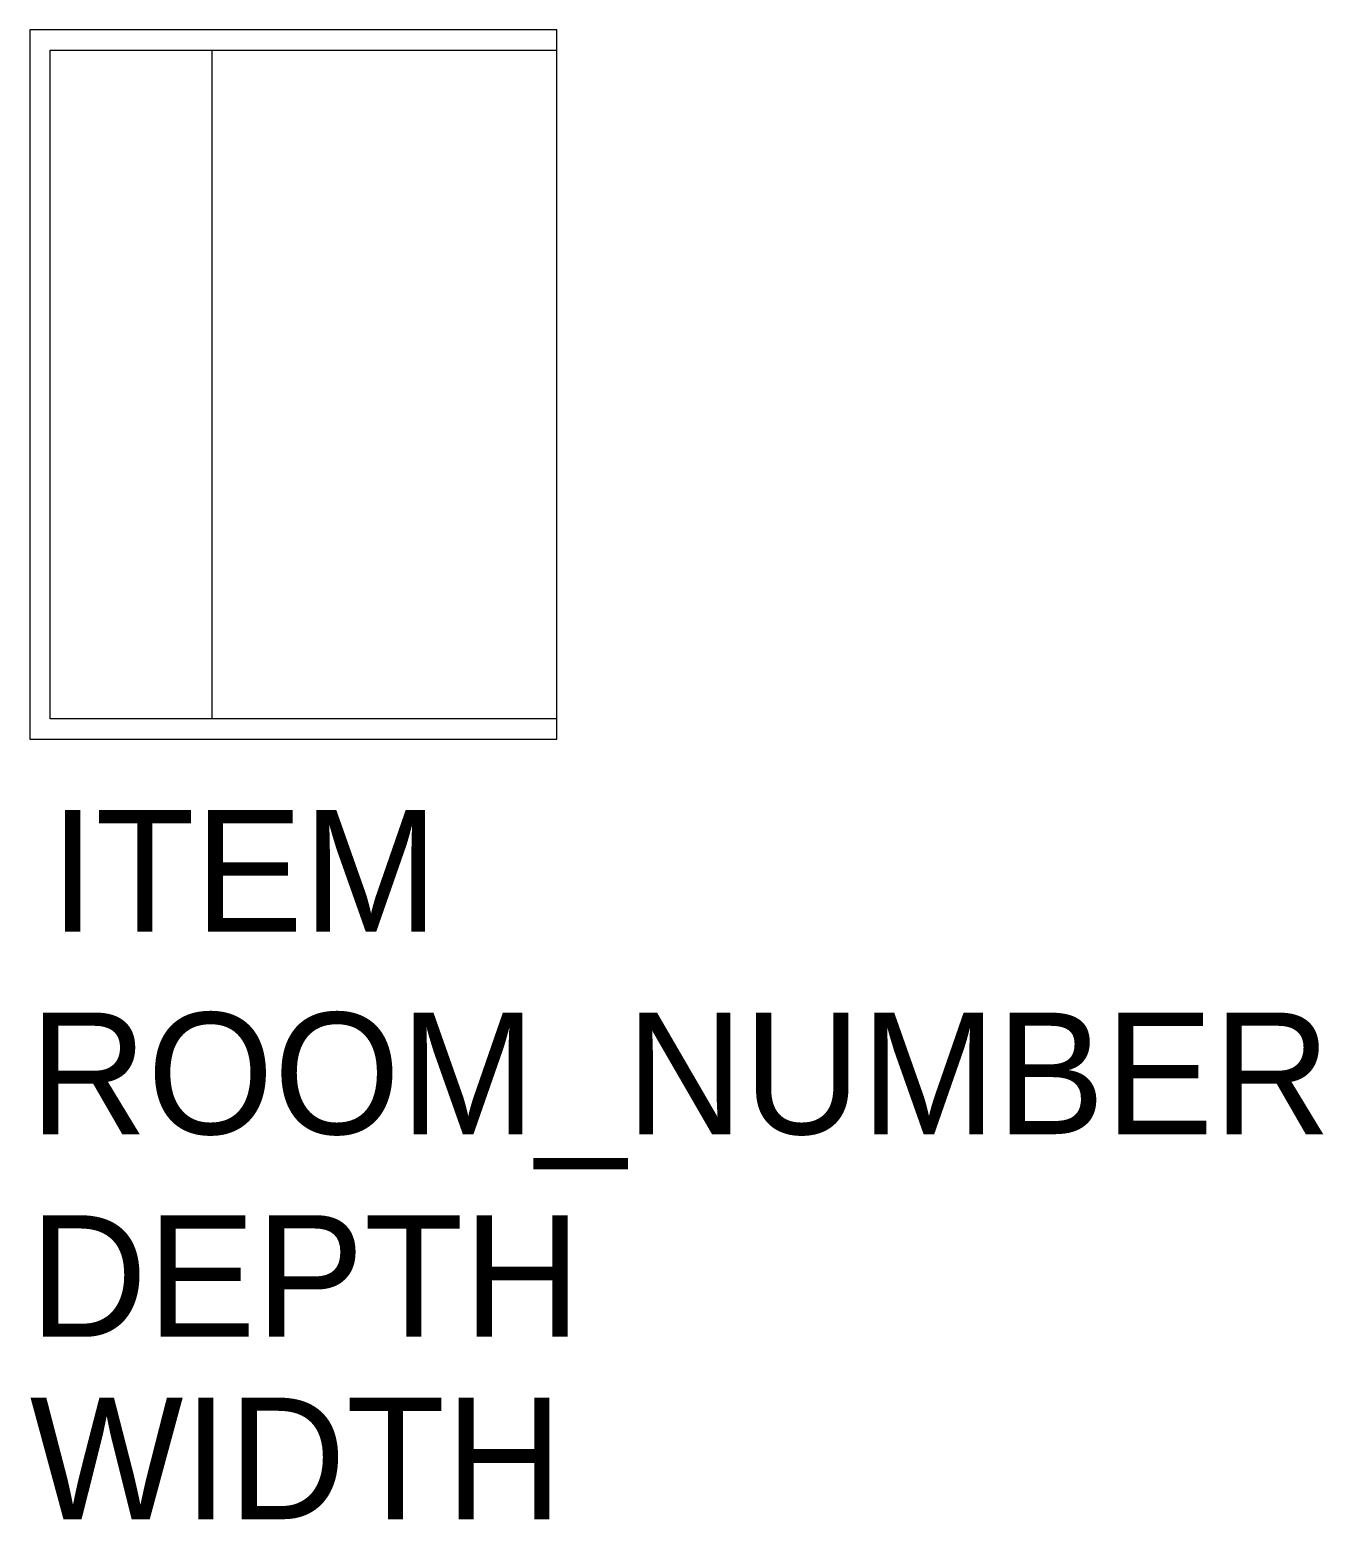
# Model space of a CAD drawing. Extents: x 0 to 1.62, y -0.98 to 0.89.
import ezdxf

# ---------------------------------------------------------------- set-up
doc = ezdxf.new("R2010")
doc.units = 0
doc.header["$LTSCALE"] = 40
doc.layers.get('0').update_dxf_attribs({"color": 1, "linetype": 'CONTINUOUS'})

msp = doc.modelspace()

# ---------------------------------------------------------------- linework, layer by layer
at = {"color": 0, "linetype": 'BYBLOCK'}
for p, q in [((0.6604, 0.889), (0, 0.889)), ((0, 0.889), (0, 0)), ((0.6604, 0), (0.6604, 0.889)), ((0.0254, 0.0254), (0.0254, 0.8636)), ((0.0254, 0.8636), (0.6604, 0.8636)), ((0.2286, 0.0254), (0.2286, 0.8636)), ((0.6604, 0.0254), (0.0254, 0.0254)), ((0, 0), (0.6604, 0))]:
    msp.add_line(p, q, dxfattribs=at)

# ---------------------------------------------------------------- texts
for tag, p, s, flags in [('ITEM', (0.0254, -0.2413), 'STUDY CARREL - SINGLE', 3), ('ROOM_NUMBER', (0, -0.4953), '', 1), ('DEPTH', (0, -0.7493), '26', 3), ('WIDTH', (0, -0.9779), '35', 3)]:
    msp.add_attdef(tag, p, s, height=0.1524, dxfattribs=dict(at, flags=flags))

doc.saveas('drawing.dxf')
